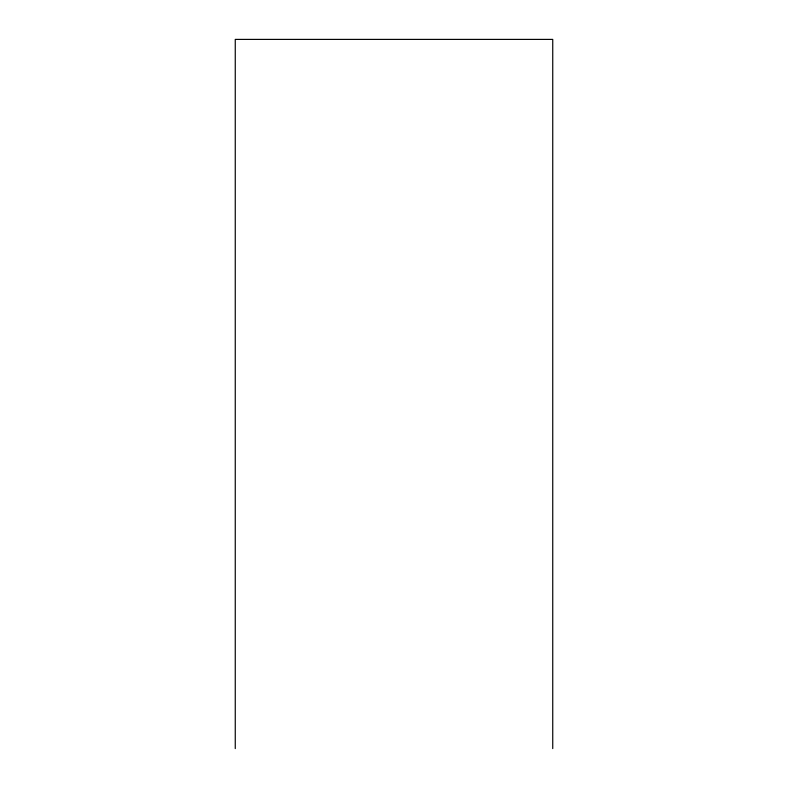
<?xml version="1.0" encoding="UTF-8"?>
<svg xmlns="http://www.w3.org/2000/svg" width="788" height="788" viewBox="0 0 788 788"><rect width="100%" height="100%" fill="white"/><g stroke="black" fill="none" stroke-linecap="round" stroke-linejoin="round"><path stroke-width="1.18" d="M552.743 748.6L552.743 39.4L235.257 39.4L235.257 748.6"/></g></svg>
